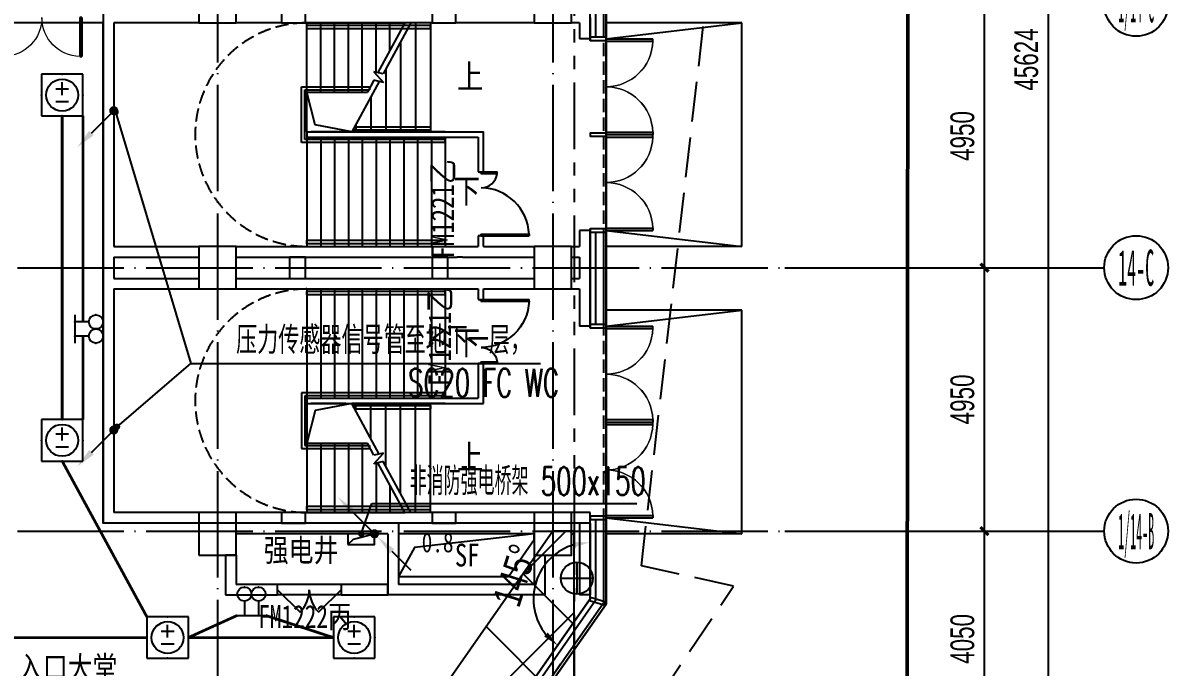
# Model space of a CAD drawing. Extents: x -233336 to 840473, y -28113 to 330904.
# Drawn here: x 105943 to 127460, y 9195 to 21300 of the extents above; entities that cross this region are included whole.
import ezdxf
from ezdxf.enums import TextEntityAlignment as Align
from ezdxf.xclip import XClip

# ---------------------------------------------------------------- set-up
doc = ezdxf.new("R2010")
doc.units = 0
doc.header["$LTSCALE"] = 1000
doc.header["$XCLIPFRAME"] = 2
for name, pattern in [('104-14# 核心筒$0$DASH', [0.35, 0.25, -0.1]), ('104-14# 核心筒$0$DOTE', [2.42, 2, -0.2, 0.02, -0.2]), ('DASH', [0.35, 0.25, -0.1]), ('X-104 14#平面$0$$0$DASH', [0.35, 0.25, -0.1]), ('X-104 14#平面$0$109 3#平面$0$DASH', [0.35, 0.25, -0.1]), ('X-104 14#平面$0$PHANTOM2', [1.25, 0.625, -0.125, 0.125, -0.125, 0.125, -0.125])]:
    doc.linetypes.add(name, pattern=pattern)
doc.layers.get('0').update_dxf_attribs({"linetype": 'CONTINUOUS'})
doc.layers.get('Defpoints').update_dxf_attribs({"linetype": 'CONTINUOUS'})
for name, color, linetype in [('104-14# 核心筒$0$01-标注_符号', 8, 'CONTINUOUS'), ('104-14# 核心筒$0$01-标注_轴线坐标', 8, 'CONTINUOUS'), ('104-14# 核心筒$0$02-TEXT_标注', 9, 'CONTINUOUS'), ('104-14# 核心筒$0$A-C_玻璃幕墙', 8, 'CONTINUOUS'), ('104-14# 核心筒$0$A-C_门', 8, 'CONTINUOUS'), ('104-14# 核心筒$0$A-E_栏杆', 8, 'CONTINUOUS'), ('104-14# 核心筒$0$A-E_电梯', 8, 'CONTINUOUS'), ('104-14# 核心筒$0$A_AXIS-轴线', 8, '104-14# 核心筒$0$DOTE'), ('104-14# 核心筒$0$A_STR-砌块墙', 7, 'CONTINUOUS'), ('104-14# 核心筒$0$A_STR-砼柱', 8, 'CONTINUOUS'), ('104-14# 核心筒$0$AXIS_TEXT', 7, 'CONTINUOUS'), ('104-14# 核心筒$0$DOOR_FIRE', 8, 'CONTINUOUS'), ('104-14# 核心筒$0$DOOR_FIRE_TEXT', 7, 'CONTINUOUS'), ('104-14# 核心筒$0$DUCT-新风管立管', 3, 'CONTINUOUS'), ('14#楼幕墙$0$A-C_玻璃幕墙', 8, 'CONTINUOUS'), ('14#楼幕墙$0$A-C_门', 8, 'CONTINUOUS'), ('AXIS_TEXT', 7, 'CONTINUOUS'), ('DIM-箱柜', 80, 'CONTINUOUS'), ('EQUIP-动力', 80, 'CONTINUOUS'), ('EQUIP-照明', 80, 'CONTINUOUS'), ('EQUIP-箱柜', 80, 'CONTINUOUS'), ('LWIRE', 80, 'CONTINUOUS'), ('TEL_LEAD', 80, 'CONTINUOUS'), ('WIRE-动力控制', 160, 'DASH'), ('WIRE-插座', 160, 'CONTINUOUS'), ('X-104 14#平面$0$01-标注_尺寸', 8, 'CONTINUOUS'), ('X-104 14#平面$0$02-TEXT_房间', 9, 'CONTINUOUS'), ('X-104 14#平面$0$02-TEXT_标注', 9, 'CONTINUOUS'), ('X-104 14#平面$0$A-C_玻璃幕墙', 8, 'CONTINUOUS'), ('X-104 14#平面$0$A-E_楼梯', 8, 'CONTINUOUS'), ('X-104 14#平面$0$A-O_屋面', 8, 'CONTINUOUS'), ('X-104 14#平面$0$A-SUR_吊顶', 8, 'CONTINUOUS'), ('X-104 14#平面$0$A-TECH_结构', 8, 'CONTINUOUS'), ('X-104 14#平面$0$A_STR-砌块墙', 7, 'CONTINUOUS'), ('X-104 14#平面$0$DOOR_FIRE', 8, 'CONTINUOUS'), ('X-104 14#平面$0$DOOR_FIRE_TEXT', 7, 'CONTINUOUS')]:
    doc.layers.add(name, color=color, linetype=linetype)
doc.layers.add('104-14# 核心筒$0$04-不打印_辅助线', color=8, linetype='CONTINUOUS', plot=False)
doc.layers.add('X-104 14#平面$0$降板', color=8, linetype='CONTINUOUS', plot=False)
doc.layers.add('X-104 14#平面$0$road', color=8, linetype='CONTINUOUS', lineweight=50)
doc.styles.add('104-14# 核心筒$0$_TCH_AXIS', font='STXIHEI.TTF', dxfattribs={"width": 0.8})
doc.styles.add('104-14# 核心筒$0$_TCH_DIM', font='ros.shx', dxfattribs={"bigfont": 'jd.shx'})
doc.styles.add('104-14# 核心筒$0$_TCH_DIM_T3', font='ros.shx', dxfattribs={"width": 0.705882, "bigfont": 'jd.shx'})
doc.styles.add('104-14# 核心筒$0$_TCH_SPACE', font='STXIHEI.TTF', dxfattribs={"width": 0.8, "height": 5})
doc.styles.add('104-14# 核心筒$0$_TCH_WINDOW', font='STXIHEI.TTF', dxfattribs={"width": 0.8, "height": 3.5})
doc.styles.add('104-14# 核心筒$0$Standard', font='STXIHEI.TTF', dxfattribs={"width": 0.8})
doc.styles.add('_TEL_DIM', font='ROMANS2', dxfattribs={"width": 0.8, "height": 3.5, "bigfont": 'HZDF2'})
doc.styles.add('COMPLEX', font='COMPLEX')
doc.styles.get("Standard").update_dxf_attribs({"font": 'GBENOR', "bigfont": 'GBCBIG'})
doc.styles.add('X-104 14#平面$0$_TCH_DIM_T3', font='ros.shx', dxfattribs={"width": 0.8, "bigfont": 'jd.shx'})
doc.styles.add('X-104 14#平面$0$_TCH_SPACE', font='STXIHEI.TTF', dxfattribs={"width": 0.8, "height": 5})
doc.styles.add('X-104 14#平面$0$_TCH_WINDOW', font='STXIHEI.TTF', dxfattribs={"width": 0.75, "height": 3.5})
doc.styles.add('X-104 14#平面$0$Standard', font='STXIHEI.TTF', dxfattribs={"width": 0.8})
doc.dimstyles.new('104-14# 核心筒$0$_TCH_ARCH&&150', dxfattribs={"dimtxt": 446.25, "dimasz": 150, "dimexe": 375, "dimexo": 450, "dimgap": 189.375, "dimtad": 1, "dimdec": 0, "dimzin": 0, "dimdsep": 46, "dimtxsty": '104-14# 核心筒$0$_TCH_DIM_T3', "dimblk": '104-14# 核心筒$0$_ArchTick', "dimcen": 0.09, "dimclrt": 7, "dimazin": 2, "dimtfac": 1, "dimtdec": 0, "dimtix": 1, "dimtmove": 2, "dimatfit": 3, "dimfxl": 0, "dimtolj": 1, "dimtzin": 0, "dimarcsym": 0})
doc.dimstyles.new('X-104 14#平面$0$_TCH_ARROW&&150', dxfattribs={"dimtxt": 525, "dimasz": 300, "dimexe": 375, "dimexo": 450, "dimgap": 150, "dimtad": 1, "dimdec": 0, "dimzin": 0, "dimdsep": 46, "dimtxsty": 'X-104 14#平面$0$_TCH_DIM_T3', "dimcen": 0.09, "dimclrt": 7, "dimazin": 2, "dimtfac": 1, "dimtdec": 0, "dimtix": 1, "dimtmove": 2, "dimatfit": 3, "dimfxl": 0, "dimtolj": 1, "dimtzin": 0, "dimarcsym": 0})

# ---------------------------------------------------------------- blocks, each defined once
blk = doc.blocks.new('14#楼幕墙$0$A$C38D07553')
blk.add_lwpolyline([(-60, -300), (0, -300), (0, 0), (-60, 0)], close=True)
blk = doc.blocks.new('14#楼幕墙$0$A$C385D642F')
for p, rotation in [((116600, 21930), 90), ((116600, 20130), 90), ((116600, 18330), 90), ((116600, 16530), 90), ((116600, 12930), 90), ((116609, 11404), 72.50018015070009)]:
    blk.add_blockref('14#楼幕墙$0$A$C38D07553', p, dxfattribs=dict(rotation=rotation))
blk = doc.blocks.new('14#楼幕墙$0$$DorLib2D$00000002')
for p, q in [((-0.5, 0), (-0.5, 0.4875)), ((-0.475, 0.4875), (-0.5, 0.4875)), ((-0.475, 0), (-0.475, 0.4875)), ((0.475, 0), (0.475, 0.4875)), ((0.475, 0.4875), (0.5, 0.4875)), ((0.5, 0), (0.5, 0.4875)), ((-0.5, 0), (-0.475, 0)), ((0.5, 0), (0.475, 0))]:
    blk.add_line(p, q)
at = {"lineweight": 13}
for centre, start, end in [((-0.4875, 0), 0, 88.53072), ((0.4875, 0), 91.46928, 180)]:
    blk.add_arc(centre, 0.4875, start, end, dxfattribs=at)
blk = doc.blocks.new('14#楼幕墙')
at = {"layer": '14#楼幕墙$0$A-C_玻璃幕墙'}
for p, q in [((116900, 38462), (116900, 10380)), ((116600, 20970), (116600, 38234)), ((116700, 22770), (116700, 21030)), ((116850, 22770), (116850, 21030)), ((116600, 15570), (116600, 17430)), ((116700, 17370), (116700, 15630)), ((116850, 17370), (116850, 15630)), ((116600, 10475), (116600, 11970)), ((116700, 11970), (116700, 10444)), ((116850, 11970), (116850, 10396)), ((116900, 10380), (108092, -2200)), ((116600, 10475), (113266, 5712)), ((116700, 10444), (113382, 5704)), ((116850, 10396), (113505, 5618))]:
    blk.add_line(p, q, dxfattribs=at)
blk.add_blockref('14#楼幕墙$0$A$C385D642F', (0, -900), dxfattribs=at)
at = {"layer": '14#楼幕墙$0$A-C_门', "xscale": -1800, "yscale": -1800, "zscale": 100, "rotation": 89.9999999999999}
for p in [(116900, 20100), (116900, 18300), (116900, 14700), (116900, 12900)]:
    blk.add_blockref('14#楼幕墙$0$$DorLib2D$00000002', p, dxfattribs=at)
blk = doc.blocks.new('104-14# 核心筒$0$$DorLib2D$00000002')
for p, q in [((-0.5, 0), (-0.5, 0.4875)), ((-0.475, 0.4875), (-0.5, 0.4875)), ((-0.475, 0), (-0.475, 0.4875)), ((0.475, 0), (0.475, 0.4875)), ((0.475, 0.4875), (0.5, 0.4875)), ((0.5, 0), (0.5, 0.4875)), ((-0.5, 0), (-0.475, 0)), ((0.5, 0), (0.475, 0))]:
    blk.add_line(p, q)
at = {"lineweight": 13}
for centre, start, end in [((-0.4875, 0), 0, 88.53072), ((0.4875, 0), 91.46928, 180)]:
    blk.add_arc(centre, 0.4875, start, end, dxfattribs=at)
blk = doc.blocks.new('104-14# 核心筒$0$$DorLib2D$00000225')
at = {"color": 0}
for p, q in [((0.475, -0.001), (0.475, 0.752)), ((0.475, 0.752), (0.5, 0.752)), ((0.5, -0.001), (0.5, 0.752)), ((-0.5, 0), (-0.5, 0.252)), ((-0.475, 0.252), (-0.5, 0.252)), ((-0.475, 0), (-0.475, 0.252)), ((-0.475, 0), (-0.5, 0)), ((0.475, -0.001), (0.5, -0.001))]:
    blk.add_line(p, q, dxfattribs=at)
for centre, radius, start, end in [((0.505, -0.002), 0.755, 92.2493, 179.7238), ((-0.501, 0.003), 0.251, 359.7899, 84.0974)]:
    blk.add_arc(centre, radius, start, end, dxfattribs=at)
blk = doc.blocks.new('_AXISO')
blk.add_circle((0, 0), 0.5)
at = {"layer": 'AXIS_TEXT', "style": 'COMPLEX', "width": 1.041667}
blk.add_attdef('A', text='', height=0.56, dxfattribs=at).set_placement((-0.25, -0.28), (0.25, -0.28), align=Align.FIT)
blk = doc.blocks.new('104-14# 核心筒$0$_ArchTick')
at = {"color": 0, "linetype": 'ByBlock', "const_width": 0.4}
blk.add_lwpolyline([(-0.5, -0.5), (0.5, 0.5)], dxfattribs=at)
blk = doc.blocks.new('*D289')
at = {"layer": '104-14# 核心筒$0$01-标注_轴线坐标', "color": 0, "lineweight": -2}
for p, q in [((120710, 43424), (125585, 43424)), ((125210, -2200), (125210, 43424)), ((120710, -2200), (125585, -2200))]:
    blk.add_line(p, q, dxfattribs=at)
at = {"layer": 'Defpoints', "color": 0}
for p in [(120260, 43424), (125210, 43424), (120260, -2200)]:
    blk.add_point(p, dxfattribs=at)
at = {"layer": '104-14# 核心筒$0$01-标注_轴线坐标', "color": 0, "lineweight": -2, "xscale": 150, "yscale": 150, "zscale": 150}
for p, rotation in [((125210, 43424), 90), ((125210, -2200), 270)]:
    blk.add_blockref('104-14# 核心筒$0$_ArchTick', p, dxfattribs=dict(at, rotation=rotation))
at = {"layer": '104-14# 核心筒$0$01-标注_轴线坐标', "color": 7, "insert": (124797, 20612), "char_height": 446.2, "attachment_point": 5, "rotation": 90, "style": '104-14# 核心筒$0$_TCH_DIM_T3'}
blk.add_mtext('\\A1;45624', dxfattribs=at)
blk = doc.blocks.new('*D293')
at = {"layer": '104-14# 核心筒$0$01-标注_轴线坐标', "color": 0, "lineweight": -2}
for p, q in [((120710, 11750), (124385, 11750)), ((124010, 7700), (124010, 11750)), ((120710, 7700), (124385, 7700))]:
    blk.add_line(p, q, dxfattribs=at)
at = {"layer": 'Defpoints', "color": 0}
for p in [(120260, 11750), (124010, 11750), (120260, 7700)]:
    blk.add_point(p, dxfattribs=at)
at = {"layer": '104-14# 核心筒$0$01-标注_轴线坐标', "color": 0, "lineweight": -2, "xscale": 150, "yscale": 150, "zscale": 150}
for p, rotation in [((124010, 11750), 90), ((124010, 7700), 270)]:
    blk.add_blockref('104-14# 核心筒$0$_ArchTick', p, dxfattribs=dict(at, rotation=rotation))
at = {"layer": '104-14# 核心筒$0$01-标注_轴线坐标', "color": 7, "insert": (123597, 9725), "char_height": 446.2, "attachment_point": 5, "rotation": 90, "style": '104-14# 核心筒$0$_TCH_DIM_T3'}
blk.add_mtext('\\A1;4050', dxfattribs=at)
blk = doc.blocks.new('*D294')
at = {"layer": '104-14# 核心筒$0$01-标注_轴线坐标', "color": 0, "lineweight": -2}
for p, q in [((120710, 16700), (124385, 16700)), ((124010, 11750), (124010, 16700)), ((120710, 11750), (124385, 11750))]:
    blk.add_line(p, q, dxfattribs=at)
at = {"layer": 'Defpoints', "color": 0}
for p in [(120260, 16700), (124010, 16700), (120260, 11750)]:
    blk.add_point(p, dxfattribs=at)
at = {"layer": '104-14# 核心筒$0$01-标注_轴线坐标', "color": 0, "lineweight": -2, "xscale": 150, "yscale": 150, "zscale": 150}
for p, rotation in [((124010, 16700), 90), ((124010, 11750), 270)]:
    blk.add_blockref('104-14# 核心筒$0$_ArchTick', p, dxfattribs=dict(at, rotation=rotation))
at = {"layer": '104-14# 核心筒$0$01-标注_轴线坐标', "color": 7, "insert": (123597, 14225), "char_height": 446.2, "attachment_point": 5, "rotation": 90, "style": '104-14# 核心筒$0$_TCH_DIM_T3'}
blk.add_mtext('\\A1;4950', dxfattribs=at)
blk = doc.blocks.new('*D295')
at = {"layer": '104-14# 核心筒$0$01-标注_轴线坐标', "color": 0, "lineweight": -2}
for p, q in [((120710, 21650), (124385, 21650)), ((124010, 16700), (124010, 21650)), ((120710, 16700), (124385, 16700))]:
    blk.add_line(p, q, dxfattribs=at)
at = {"layer": 'Defpoints', "color": 0}
for p in [(120260, 21650), (124010, 21650), (120260, 16700)]:
    blk.add_point(p, dxfattribs=at)
at = {"layer": '104-14# 核心筒$0$01-标注_轴线坐标', "color": 0, "lineweight": -2, "xscale": 150, "yscale": 150, "zscale": 150}
for p, rotation in [((124010, 21650), 90), ((124010, 16700), 270)]:
    blk.add_blockref('104-14# 核心筒$0$_ArchTick', p, dxfattribs=dict(at, rotation=rotation))
at = {"layer": '104-14# 核心筒$0$01-标注_轴线坐标', "color": 7, "insert": (123597, 19175), "char_height": 446.2, "attachment_point": 5, "rotation": 90, "style": '104-14# 核心筒$0$_TCH_DIM_T3'}
blk.add_mtext('\\A1;4950', dxfattribs=at)
blk = doc.blocks.new('_FZHK')
blk.add_lwpolyline([(-0.5, -0.5), (0.5, -0.5), (0.5, 0.5), (-0.5, 0.5)], close=True)
blk = doc.blocks.new('X-104 14#平面$0$rqg')
at = {"color": 3}
for p, q in [((0, 300), (0, -300)), ((-300, 0), (300, 0))]:
    blk.add_line(p, q, dxfattribs=at)
blk.add_circle((0, 0), 300, dxfattribs=at)
blk = doc.blocks.new('X-104 14#平面$0$$DorLib2D$00000002')
for p, q in [((-0.5, 0), (-0.5, 0.4875)), ((-0.475, 0.4875), (-0.5, 0.4875)), ((-0.475, 0), (-0.475, 0.4875)), ((0.475, 0), (0.475, 0.4875)), ((0.475, 0.4875), (0.5, 0.4875)), ((0.5, 0), (0.5, 0.4875)), ((-0.5, 0), (-0.475, 0)), ((0.5, 0), (0.475, 0))]:
    blk.add_line(p, q)
at = {"lineweight": 13}
for centre, start, end in [((-0.4875, 0), 0, 88.53072), ((0.4875, 0), 91.46928, 180)]:
    blk.add_arc(centre, 0.4875, start, end, dxfattribs=at)
blk = doc.blocks.new('*D196')
at = {"layer": 'Defpoints', "color": 0}
for p in [(115805, 11183), (116600, 10682), (116600, 10475), (116482, 10306)]:
    blk.add_point(p, dxfattribs=at)
at = {"layer": 'X-104 14#平面$0$01-标注_尺寸', "color": 0, "lineweight": -2}
for p, q in [((116600, 11132), (116600, 11914)), ((116224, 9937), (115775, 9296))]:
    blk.add_line(p, q, dxfattribs=at)
blk.add_arc((116600, 10475), 1064, 106.2038, 218.7966, dxfattribs=at)
at = {"layer": 'X-104 14#平面$0$01-标注_尺寸', "color": 0}
for points in [[(116296, 11547), (116310, 11448), (116600, 11539)], [(115805, 9845), (115737, 9772), (115990, 9603)]]:
    blk.add_solid(points, dxfattribs=at)
at = {"layer": 'X-104 14#平面$0$01-标注_尺寸', "color": 7, "insert": (115192, 10919), "char_height": 525, "attachment_point": 5, "rotation": 72.5002, "style": 'X-104 14#平面$0$_TCH_DIM_T3'}
blk.add_mtext('\\A1;145%%d', dxfattribs=at)
blk = doc.blocks.new('X-104 14#平面$0$$DorLib2D$00000116')
at = {"color": 0}
for p, q in [((-0.5, 0), (-0.146, 0.354)), ((0.5, 0), (0.146, 0.354))]:
    blk.add_line(p, q, dxfattribs=at)
for centre, start, end in [((-0.5, 0), 0, 45), ((0.5, 0), 135, 180)]:
    blk.add_arc(centre, 0.5, start, end, dxfattribs=at)
blk = doc.blocks.new('$equip$00001344')
for p, q in [((0.65, 0.65), (-0.65, 0.65)), ((-0.65, 0.65), (-0.65, -0.65)), ((0, 0), (0, 0.4)), ((0.65, -0.65), (0.65, 0.65)), ((-0.2, 0.2), (0.2, 0.2)), ((-0.2, -0.2), (0.2, -0.2)), ((-0.65, -0.65), (0.65, -0.65))]:
    blk.add_line(p, q)
blk.add_circle((0, 0), 0.5)
for p in [(0, 0.65), (-0.65, 0), (0.65, 0), (0, -0.65)]:
    blk.add_point(p)
at = {"flags": 9}
blk.add_attdef('A', (0, 0), '', height=0.00002, dxfattribs=at)
blk = doc.blocks.new('$equip$00002672')
for p, q in [((0.222, 0.889), (-0.222, 0.889)), ((0, 0.444), (0, 0.889))]:
    blk.add_line(p, q)
blk.add_circle((0, 0.222), 0.222)
for p in [(0, 0.889), (-0.222, 0.222), (0, 0), (0.222, 0.222)]:
    blk.add_point(p)
at = {"color": 7, "style": '_TEL_DIM', "flags": 1}
for tag in ['A', 'REMARK']:
    blk.add_attdef(tag, text='', height=0.00002, dxfattribs=at).set_placement((0, 0), align=Align.MIDDLE_CENTER)
blk = doc.blocks.new('$TelecSys$00000081')
for p, q in [((0.104, 0.104), (0.104, 0.104)), ((-0.104, -0.104), (-0.104, -0.104)), ((-1.15, -1.15), (-0.55, -0.55))]:
    blk.add_line(p, q)
at = {"const_width": 0.142}
blk.add_lwpolyline([(0.071, 0, 1), (-0.071, 0, 1)], format="xyb", close=True, dxfattribs=at)
blk.add_solid([(-0.62, -0.48), (-0.48, -0.62), (-0.1, -0.1)])
at = {"width": 0.8, "flags": 9}
blk.add_attdef('A', (0, 0), '', height=0.00002, rotation=180, dxfattribs=at)
blk = doc.blocks.new('$TelecSys$00000079')
for p, q in [((0.7, 0.7), (0, 0)), ((0.104, 0.104), (0.104, 0.104)), ((-0.104, -0.104), (-0.104, -0.104))]:
    blk.add_line(p, q)
at = {"const_width": 0.142}
blk.add_lwpolyline([(-0.071, 0, 1), (0.071, 0, 1)], format="xyb", close=True, dxfattribs=at)
blk.add_solid([(0.63, 0.77), (0.77, 0.63), (1.15, 1.15)])
at = {"width": 0.8, "flags": 9}
blk.add_attdef('A', (0, 0), '', height=0.00002, dxfattribs=at)
blk = doc.blocks.new('$TelecSys$00000080')
for p, q in [((-0.7, -0.7), (0, 0)), ((0.104, 0.104), (0.104, 0.104)), ((-0.104, -0.104), (-0.104, -0.104))]:
    blk.add_line(p, q)
at = {"const_width": 0.142}
blk.add_lwpolyline([(0.071, 0, 1), (-0.071, 0, 1)], format="xyb", close=True, dxfattribs=at)
blk.add_solid([(-0.63, -0.77), (-0.77, -0.63), (-1.15, -1.15)])
at = {"width": 0.8, "flags": 9}
blk.add_attdef('A', (0, 0), '', height=0.00002, rotation=180, dxfattribs=at)
blk = doc.blocks.new('104-14# 核心筒')
at = {"layer": '104-14# 核心筒$0$01-标注_符号'}
for points in [[(113880, 18125, 0, 0, 0), (109950, 18125, 0, 0, 0), (109950, 20650, 0, 0, 0), (111670, 20650, 120, 0, 0), (112120, 20650, 0, 0, 0)], [(113940, 20275, 0, 0, 0), (113345, 20275, 120, 0, 0), (112895, 20275, 0, 0, 0)], [(113880, 15275, 0, 0, 0), (109950, 15275, 0, 0, 0), (109950, 12750, 0, 0, 0), (111670, 12750, 120, 0, 0), (112120, 12750, 0, 0, 0)], [(113940, 13125, 0, 0, 0), (113345, 13125, 120, 0, 0), (112895, 13125, 0, 0, 0)]]:
    blk.add_lwpolyline(points, format="xyseb", dxfattribs=at)
at = {"layer": '104-14# 核心筒$0$01-标注_轴线坐标'}
for p, q in [((120259.9, 16700), (126259.9, 16700)), ((120259.9, 11750), (126259.9, 11750))]:
    blk.add_line(p, q, dxfattribs=at)
at = {"layer": '104-14# 核心筒$0$04-不打印_辅助线', "linetype": '104-14# 核心筒$0$DASH'}
for centre in [(111280, 19200), (111280, 14200)]:
    blk.add_arc(centre, 2100, 90, 270, dxfattribs=at)
at = {"layer": '104-14# 核心筒$0$A-C_玻璃幕墙'}
blk.add_lwpolyline([(116900.2, 10752.8), (116900.2, 22978.1)], dxfattribs=at)
at = {"layer": '104-14# 核心筒$0$A-E_栏杆'}
for p, q in [((113600, 21250), (111280, 21250)), ((111280, 21190), (111280, 21250)), ((113600, 21190), (111280, 21190)), ((113600, 21190), (113600, 21250)), ((111180, 19050), (111180, 20100)), ((111180, 20100), (112452.6, 20100)), ((111240, 19110), (111240, 20040)), ((111240, 20040), (112452.6, 20040)), ((112452.6, 20100), (112452.6, 20040)), ((112145.4, 19290), (113600, 19290)), ((112177.8, 19350), (113600, 19350)), ((113600, 19350), (113600, 19290)), ((113880, 19050), (111180, 19050)), ((113880, 19110), (111240, 19110)), ((113880, 19050), (113880, 19110)), ((113880, 17210), (111280, 17210)), ((111280, 17150), (111280, 17210)), ((113880, 17150), (111280, 17150)), ((113880, 17150), (113880, 17210)), ((113880, 16250), (111280, 16250)), ((111280, 16190), (111280, 16250)), ((113880, 16190), (111280, 16190)), ((113880, 16190), (113880, 16250)), ((113880, 14350), (111180, 14350)), ((111180, 14350), (111180, 13300)), ((113880, 14290), (111240, 14290)), ((111240, 14290), (111240, 13360)), ((113880, 14290), (113880, 14350)), ((112145.4, 14110), (113600, 14110)), ((112177.8, 14050), (113600, 14050)), ((113600, 14110), (113600, 14050)), ((111240, 13360), (112452.6, 13360)), ((112452.6, 13360), (112452.6, 13300)), ((111180, 13300), (112452.6, 13300)), ((113600, 12210), (111280, 12210)), ((111280, 12150), (111280, 12210)), ((113600, 12150), (111280, 12150)), ((113600, 12150), (113600, 12210))]:
    blk.add_line(p, q, dxfattribs=at)
at = {"layer": '104-14# 核心筒$0$A-E_电梯'}
for p, q in [((111280, 21300), (113116.2, 21300)), ((111280, 20000), (111280, 21300)), ((113116.2, 21300), (111360, 21300)), ((111540, 20000), (111540, 21300)), ((111800, 20000), (111800, 21300)), ((112060, 20000), (112060, 21300)), ((112320, 20000), (112320, 21300)), ((112580, 20373.7), (112580, 21300)), ((113116.2, 21300), (112612.3, 20366)), ((113229.8, 21300), (112713, 20342.1)), ((112840, 20788.1), (112840, 21300)), ((113100, 21270), (113100, 21300)), ((113600, 21300), (113229.8, 21300)), ((113320, 21300), (113320, 19250)), ((113600, 21300), (113600, 19250)), ((113040, 20948.2), (113040, 19250)), ((112713, 20342.1), (112539.4, 20383.3)), ((112539.4, 20383.3), (112718.2, 20182.3)), ((112760, 20429.2), (112760, 19250)), ((112637.2, 20201.5), (112123.8, 19250)), ((112536.5, 20225.4), (112414.8, 20000)), ((112718.2, 20182.3), (112536.5, 20225.4)), ((111280, 20000), (112414.8, 20000)), ((112480, 19910.2), (112480, 19250)), ((112200, 19391.2), (112200, 19250)), ((111280, 19150), (113880, 19150)), ((111280, 19150), (111280, 17100)), ((112010.2, 19250), (111360, 19250)), ((112010.2, 19250), (111360, 19250)), ((111540, 19150), (111540, 17100)), ((111800, 19150), (111800, 17100)), ((112060, 19150), (112060, 17100)), ((113880, 19250), (112123.8, 19250)), ((113600, 19250), (112123.8, 19250)), ((112320, 19150), (112320, 17100)), ((112580, 19150), (112580, 17100)), ((112840, 19150), (112840, 17100)), ((113100, 19150), (113100, 17100)), ((113360, 19150), (113360, 17100)), ((113620, 19150), (113620, 17100)), ((113880, 19150), (113880, 17100)), ((111280, 17100), (113880, 17100)), ((111280, 16300), (113880, 16300)), ((111280, 16300), (111280, 14250)), ((111540, 16300), (111540, 14250)), ((111800, 16300), (111800, 14250)), ((112060, 16300), (112060, 14250)), ((112320, 16300), (112320, 14250)), ((112580, 16300), (112580, 14250)), ((112840, 16300), (112840, 14250)), ((113100, 16300), (113100, 14250)), ((113360, 16300), (113360, 14250)), ((113620, 16300), (113620, 14250)), ((113880, 16300), (113880, 14250)), ((111280, 14250), (113880, 14250)), ((112010.2, 14150), (111360, 14150)), ((113880, 14150), (112123.8, 14150)), ((112637.2, 13198.5), (112123.8, 14150)), ((112200, 14008.8), (112200, 14150)), ((112480, 13489.8), (112480, 14150)), ((112760, 12970.8), (112760, 14150)), ((113040, 12451.8), (113040, 14150)), ((113320, 12100), (113320, 14150)), ((113600, 12100), (113600, 14150)), ((111280, 13400), (111280, 12100)), ((111280, 13400), (112414.8, 13400)), ((111540, 13400), (111540, 12100)), ((111800, 13400), (111800, 12100)), ((112060, 13400), (112060, 12100)), ((112320, 13400), (112320, 12100)), ((112536.5, 13174.6), (112414.8, 13400)), ((112718.2, 13217.7), (112536.5, 13174.6)), ((112539.4, 13016.7), (112718.2, 13217.7)), ((112713, 13057.9), (112539.4, 13016.7)), ((112580, 13026.3), (112580, 12100)), ((113116.2, 12100), (112612.3, 13034)), ((113229.8, 12100), (112713, 13057.9)), ((112840, 12611.9), (112840, 12100)), ((111280, 12100), (113116.2, 12100)), ((113116.2, 12100), (111360, 12100)), ((113100, 12130), (113100, 12100)), ((113880, 12100), (113229.8, 12100))]:
    blk.add_line(p, q, dxfattribs=at)
for points in [[(111280, 19250), (111280, 20000)], [(112123.8, 19250), (111435.1, 19383.3), (111280, 20000)], [(111280, 14150), (111280, 13400)], [(112123.8, 14150), (111435.1, 14016.7), (111280, 13400)]]:
    blk.add_lwpolyline(points, dxfattribs=at)
at = {"layer": '104-14# 核心筒$0$A_AXIS-轴线'}
for p, q in [((109600, 54018.4), (109600, -8545.1)), ((115900, 54018.4), (115900, -8545.1)), ((-24839, 16700), (120259.9, 16700)), ((-24839, 11750), (120259.9, 11750))]:
    blk.add_line(p, q, dxfattribs=at)
at = {"layer": '104-14# 核心筒$0$A_STR-砌块墙'}
for p, q in [((107450, 21500), (107450, 17000)), ((116600.2, 21400), (116600.2, 21000)), ((107650, 21300), (107650, 17100)), ((109250, 21300), (107650, 21300)), ((110800, 21300), (109950, 21300)), ((113630, 21300), (111250, 21300)), ((115550, 21300), (114080, 21300)), ((116400.2, 21300), (116250, 21300)), ((116400.2, 21300), (116400.2, 21000)), ((116600.2, 21000), (116400.2, 21000)), ((111280, 19250), (114600, 19250)), ((111280, 19250), (111280, 19150)), ((111280, 19150), (114500, 19150)), ((114500, 19150), (114500, 18500)), ((114600, 18500), (114600, 19250)), ((114500, 18500), (114600, 18500)), ((114600, 17300), (114500, 17300)), ((114500, 17300), (114500, 17100)), ((114600, 17100), (114600, 17300)), ((116400.2, 17400), (116400.2, 17100)), ((116600.2, 17400), (116400.2, 17400)), ((116600.2, 17400), (116600.2, 17000)), ((107450, 17000), (107450, 16400)), ((107650, 17100), (109250, 17100)), ((109950, 17100), (114150, 17100)), ((114150, 17100), (114500, 17100)), ((114600, 17100), (115550, 17100)), ((116250, 17100), (116400.2, 17100)), ((116600.2, 17000), (116600.2, 16400)), ((107650, 16900), (109250, 16900)), ((107650, 16900), (107650, 16500)), ((109950, 16900), (114100, 16900)), ((114100, 16900), (114100, 16900)), ((114200, 16900), (114100, 16900)), ((114200, 16900), (114550, 16900)), ((114200, 16900), (114200, 16900)), ((114550, 16900), (115550, 16900)), ((116250, 16900), (116400.2, 16900)), ((116400.2, 16900), (116400.2, 16500)), ((107450, 16400), (107450, 11900)), ((107650, 16500), (109250, 16500)), ((109950, 16500), (114550, 16500)), ((114550, 16500), (115550, 16500)), ((116250, 16500), (116400.2, 16500)), ((116600.2, 16400), (116600.2, 15600)), ((107650, 16300), (109250, 16300)), ((107650, 16300), (107650, 12100)), ((109950, 16300), (114500, 16300)), ((114500, 16300), (114500, 16100)), ((114600, 16100), (114600, 16300)), ((114600, 16300), (115550, 16300)), ((116250, 16300), (116400.2, 16300)), ((116400.2, 16300), (116400.2, 15600)), ((114500, 16100), (114600, 16100)), ((116600.2, 15600), (116400.2, 15600)), ((114600, 14900), (114500, 14900)), ((114500, 14900), (114500, 14250)), ((114600, 14150), (114600, 14900)), ((111280, 14250), (114500, 14250)), ((111280, 14250), (111280, 14150)), ((111280, 14150), (114600, 14150)), ((109250, 12100), (107650, 12100)), ((110800, 12100), (109950, 12100)), ((112900, 12100), (111250, 12100)), ((113630, 12100), (112900, 12100)), ((115550, 12100), (114080, 12100)), ((116600.2, 12100), (116250, 12100)), ((116600.2, 11900), (116600.2, 12100)), ((109250, 11900), (107450, 11900)), ((113000, 11900), (113000, 10750)), ((113630, 11900), (113000, 11900)), ((115550, 11900), (114080, 11900)), ((116600.2, 11900), (116250, 11900)), ((111025, 11700), (109950, 11700)), ((112800, 11700), (111025, 11700)), ((112800, 11700), (112800, 10550)), ((115550, 11300), (115550, 10750)), ((115750, 11300), (115750, 10550)), ((115750, 10550), (112800, 10550)), ((115550, 10750), (113000, 10750))]:
    blk.add_line(p, q, dxfattribs=at)
at = {"layer": '104-14# 核心筒$0$DUCT-新风管立管', "elevation": 3000}
blk.add_lwpolyline([(115550, 11700), (113000, 11700), (113000, 10900), (115068, 10900), (115550, 11595.9), (115550, 11700), (113298.3, 11445), (113000, 10900)], dxfattribs=at)
at = {"layer": '104-14# 核心筒$0$01-标注_轴线坐标'}
ref = blk.add_blockref('_AXISO', (126859.9, 21650), dxfattribs=dict(at, xscale=1200, yscale=1200, zscale=1200))
ref.add_attrib('A', '1/14-C', dxfattribs={"layer": '104-14# 核心筒$0$AXIS_TEXT', "height": 678.82, "style": '104-14# 核心筒$0$_TCH_AXIS', "width": 0.287839}).set_placement((126520.5, 21310.6), (127199.3, 21310.6), align=Align.FIT)
ref = blk.add_blockref('_AXISO', (126859.9, 16700), dxfattribs=dict(at, xscale=1200, yscale=1200, zscale=1200))
ref.add_attrib('A', '14-C', dxfattribs={"layer": '104-14# 核心筒$0$AXIS_TEXT', "height": 678.82, "style": '104-14# 核心筒$0$_TCH_AXIS', "width": 0.414447}).set_placement((126520.5, 16360.6), (127199.3, 16360.6), align=Align.FIT)
ref = blk.add_blockref('_AXISO', (126859.9, 11750), dxfattribs=dict(at, xscale=1200, yscale=1200, zscale=1200))
ref.add_attrib('A', '1/14-B', dxfattribs={"layer": '104-14# 核心筒$0$AXIS_TEXT', "height": 678.82, "style": '104-14# 核心筒$0$_TCH_AXIS', "width": 0.310732}).set_placement((126520.5, 11410.6), (127199.3, 11410.6), align=Align.FIT)
at = {"layer": '104-14# 核心筒$0$A-C_门', "xscale": -1800, "yscale": 1800, "zscale": 100, "rotation": 270}
for p in [(116900.2, 20100), (116900.2, 18300), (116900.2, 14700), (116900.2, 12900)]:
    blk.add_blockref('104-14# 核心筒$0$$DorLib2D$00000002', p, dxfattribs=at)
at = {"layer": '104-14# 核心筒$0$A_STR-砼柱'}
for p, xscale, yscale, zscale in [((109600, 21700), 700, 800, 800), ((115900, 21700), 700, 800, 800), ((111025, 21400), 450, 200, 200), ((113855, 21400), 450, 200, 200), ((109600, 16700), 700, 800, 800), ((115900, 16700), 700, 800, 800), ((111100, 16700), 300, 400, 400), ((113780, 16700), 300, 400, 400), ((109600, 11700), 700, 800, 800), ((111025, 12000), 450, 200, 200), ((113855, 12000), 450, 200, 200), ((115900, 11700), 700, 800, 800)]:
    blk.add_blockref('_FZHK', p, dxfattribs=dict(at, xscale=xscale, yscale=yscale, zscale=zscale))
at = {"layer": '104-14# 核心筒$0$DOOR_FIRE'}
ref = blk.add_blockref('104-14# 核心筒$0$$DorLib2D$00000225', (114550, 17900), dxfattribs=dict(at, xscale=1200, yscale=1200, zscale=100, rotation=270))
ref.add_attrib('A', 'FM1221乙', (114042.5, 16871.6), dxfattribs={"layer": '104-14# 核心筒$0$DOOR_FIRE_TEXT', "height": 428.14, "rotation": 90, "style": '104-14# 核心筒$0$_TCH_WINDOW', "width": 0.8})
ref = blk.add_blockref('104-14# 核心筒$0$$DorLib2D$00000225', (114550, 15500), dxfattribs=dict(at, xscale=1200, yscale=-1200, zscale=100, rotation=90))
ref.add_attrib('A', 'FM1221乙', (113987.3, 14471.6), dxfattribs={"layer": '104-14# 核心筒$0$DOOR_FIRE_TEXT', "height": 428.14, "rotation": 90, "style": '104-14# 核心筒$0$_TCH_WINDOW', "width": 0.8})
at = {"layer": '104-14# 核心筒$0$01-标注_符号', "color": 7, "style": '104-14# 核心筒$0$_TCH_DIM'}
for s, p in [('上', (114097.5, 20012.5)), ('下', (114037.5, 17862.5)), ('下', (114037.5, 15012.5)), ('上', (114097.5, 12862.5))]:
    blk.add_text(s, height=520.9, dxfattribs=at).set_placement(p)
at = {"layer": '104-14# 核心筒$0$02-TEXT_标注', "style": '104-14# 核心筒$0$Standard', "width": 0.8}
blk.add_text('SF', height=428.14, dxfattribs=at).set_placement((114059.9, 11086.1))
at = {"layer": '104-14# 核心筒$0$04-不打印_辅助线', "style": '104-14# 核心筒$0$_TCH_SPACE', "width": 0.8}
blk.add_text('0.8', height=366.98, dxfattribs=at).set_placement((113435.9, 11352.5))
at = {"layer": '104-14# 核心筒$0$01-标注_轴线坐标'}
for p1, p2, distance, text, picture, middle in [((120259.9, -2200), (120259.9, 43424.4), -4950, '45624', '*D289', (124797.4, 20612.2)), ((120259.9, 16700), (120259.9, 21650), -3750, '4950', '*D295', (123597.4, 19175)), ((120259.9, 11750), (120259.9, 16700), -3750, '4950', '*D294', (123597.4, 14225)), ((120259.9, 7700), (120259.9, 11750), -3750, '4050', '*D293', (123597.4, 9725))]:
    dim = blk.add_aligned_dim(p1=p1, p2=p2, distance=distance, text=text, dimstyle='104-14# 核心筒$0$_TCH_ARCH&&150', dxfattribs=at)
    dim.commit()
    dim.dimension.update_dxf_attribs({"geometry": picture, "text_midpoint": middle})
blk = doc.blocks.new('X-104 14#平面')
at = {"layer": 'X-104 14#平面$0$降板'}
h = blk.add_hatch(dxfattribs=at)
h.set_pattern_fill('ANSI37', color=256, scale=750)
h.set_pattern_definition([(45, (0, 0), (-841.899, 841.899), []), (135, (0, 0), (-841.899, -841.899), [])])
h.paths.add_polyline_path([(83500, 40800), (86400, 48900), (86400, 51400), (77509.2, 51400), (58917.8, 35800), (-4608.4, 35800), (-12111.5, -2800), (112466, -2800), (116300, 1125.5), (116300, 11750), (115900, 11750), (107700, -0.1), (86400, 0), (77400, 799.9), (59400, 799.9), (50400, 0), (-62.7, 0), (5400, 25700), (68400, 25700)])
at = {"layer": 'Defpoints', "color": 1}
blk.add_lwpolyline([(116600.2, 11900), (107450, 11900), (107450, 21300), (102350, 21300), (102350, 18700), (104750, 18700), (104750, 16300), (100150, 16300), (100150, 14800), (104750, 14800), (104750, 12300), (97418.8, 12300), (77552.9, 32183.5), (74724.4, 29355.1), (86750, 17329.5), (86750, 10200), (93750, 10200), (93750, 7900), (95050, 7900), (95050, 8100), (100667.2, 8100), (110242.7, 1395.5), (116600.2, 10475)], close=True, dxfattribs=at)
at = {"layer": 'X-104 14#平面$0$A-C_玻璃幕墙'}
blk.add_lwpolyline([(-1359, -2200), (108091.7, -2200), (111291.5, 2370.2), (113380.4, 907.7), (115789.3, 4348.2), (113700.6, 5810.6), (116900.2, 10380.5), (116900.2, 38462.2), (99065.1, 43424.4), (96015.6, 32464.2), (85707.2, 35332.3), (87317.1, 41118.6), (83503.2, 42179.7), (66340.6, 26600), (4762.5, 26600)], close=True, dxfattribs=at)
at = {"layer": 'X-104 14#平面$0$A-E_楼梯'}
for p, q in [((119450.2, 21300), (116900.2, 21300)), ((116900.2, 17100), (116900.2, 21300)), ((116900.2, 21000), (119450.2, 21300)), ((119450.2, 17100), (119450.2, 21300)), ((116900.2, 17400), (119450.2, 17100)), ((119450.2, 17100), (116900.2, 17100)), ((119450.2, 15900), (116900.2, 15900)), ((116900.2, 11700), (116900.2, 15900)), ((116900.2, 15600), (119450.2, 15900)), ((119450.2, 11700), (119450.2, 15900)), ((116900.2, 12000), (119450.2, 11700)), ((119450.2, 11700), (116900.2, 11700))]:
    blk.add_line(p, q, dxfattribs=at)
at = {"layer": 'X-104 14#平面$0$A-O_屋面', "linetype": 'X-104 14#平面$0$PHANTOM2', "ltscale": 2}
blk.add_lwpolyline([(116300, 1125.5), (112466, -2800), (-12111.5, -2800), (-10903.8, 3413.1), (-11202.5, 3471.2), (-4857, 36100), (58808.6, 36100), (74837.7, 49550), (86050, 49550), (86050, 51700), (92100, 51702), (92100, 55283.2), (94608.8, 59227.5), (95621.4, 58583.5), (95782.4, 58836.6), (99791.5, 56286.5), (107067.8, 54161.9), (111100, 54161.9), (111100, 52680), (116300, 52680)], close=True, dxfattribs=at)
at = {"layer": 'X-104 14#平面$0$A-SUR_吊顶', "linetype": 'X-104 14#平面$0$109 3#平面$0$DASH', "ltscale": 3}
blk.add_lwpolyline([(109062.3, -4432.1), (119297.3, 10714.5), (117562.9, 11100.5), (120741.8, 38794.6), (99426.9, 44725), (92631.2, 20300), (86987.2, 20300), (86987.2, 21500), (8392.2, 21500), (5688.7, 8781.2), (-2733.6, 10571.4), (-6009.8, -4841.7), (40178.1, -2825.1), (39845.1, -4916.4), (83845.6, -2647.5)], close=True, dxfattribs=at)
at = {"layer": 'X-104 14#平面$0$A-TECH_结构', "linetype": 'X-104 14#平面$0$$0$DASH'}
blk.add_lwpolyline([(87207.3, 41097.2), (85610.8, 35359.1), (96063.8, 32450.8), (99099.8, 43362.9), (116850.2, 38424.2), (116850.2, 10396.2), (108065.7, -2149.5), (-1297.3, -2149.5), (4803.7, 26550), (66359.9, 26550), (83516.4, 42124.1)], close=True, dxfattribs=at)
at = {"layer": 'X-104 14#平面$0$A_STR-砌块墙'}
for p, q in [((116400.2, 11900), (116400.2, 10550)), ((116600.2, 11900), (116400.2, 11900)), ((116600.2, 11900), (116600.2, 10550)), ((109750, 11300), (109750, 10550)), ((109950, 11300), (109750, 11300)), ((109950, 11300), (109950, 10750)), ((109750, 10550), (110725, 10550)), ((110725, 10750), (109950, 10750)), ((110725, 10550), (110725, 10750)), ((112800, 10750), (111925, 10750)), ((111925, 10750), (111925, 10550)), ((111925, 10550), (112800, 10550)), ((112800, 10550), (112800, 10750)), ((116600.2, 10550), (116400.2, 10550))]:
    blk.add_line(p, q, dxfattribs=at)
at = {"layer": 'X-104 14#平面$0$DOOR_FIRE'}
for p, q in [((111925, 10750), (110725, 10750)), ((111925, 10550), (110725, 10550))]:
    blk.add_line(p, q, dxfattribs=at)
at = {"layer": 'X-104 14#平面$0$road'}
blk.add_line((122540.3, -4713.6), (122599.5, 49385.3), dxfattribs=at)
at = {"layer": 'X-104 14#平面$0$降板'}
blk.add_lwpolyline([(83500, 40800), (86400, 48900), (86400, 51400), (77509.2, 51400), (58917.8, 35800), (-4608.4, 35800), (-12111.5, -2800), (112466, -2800), (116300, 1125.5), (116300, 11750), (115900, 11750), (107700, -0.1), (86400, 0), (77400, 799.9), (59400, 799.9), (50400, 0), (-62.7, 0), (5400, 25700), (68400, 25700)], close=True, dxfattribs=at)
ref = blk.add_blockref('104-14# 核心筒', (0, 0))
XClip(ref).set_block_clipping_path([(-38664.3623821461, -25500), (139216.5485069363, 330900)])
blk.add_blockref('14#楼幕墙', (0, 0))
at = {"layer": 'Defpoints'}
blk.add_blockref('X-104 14#平面$0$rqg', (116350.1, 10864.3), dxfattribs=at)
at = {"layer": 'X-104 14#平面$0$DOOR_FIRE'}
ref = blk.add_blockref('X-104 14#平面$0$$DorLib2D$00000002', (106300, 21400), dxfattribs=dict(at, xscale=-1500, yscale=1500, zscale=200, rotation=179.9999989690633))
ref.add_attrib('A', 'FM1523乙', (105335.8, 21615.3), dxfattribs={"layer": 'X-104 14#平面$0$DOOR_FIRE_TEXT', "height": 428.14, "rotation": 360, "style": 'X-104 14#平面$0$_TCH_WINDOW', "width": 0.75})
ref = blk.add_blockref('X-104 14#平面$0$$DorLib2D$00000116', (111325, 10650), dxfattribs=dict(at, xscale=1200, yscale=1200, zscale=200, rotation=179.9999999996353))
ref.add_attrib('A', 'FM1222丙', (110364.9, 9932.5), dxfattribs={"layer": 'X-104 14#平面$0$DOOR_FIRE_TEXT', "height": 428.14, "rotation": 360, "style": 'X-104 14#平面$0$_TCH_WINDOW', "width": 0.75})
at = {"layer": 'X-104 14#平面$0$02-TEXT_房间', "style": 'X-104 14#平面$0$_TCH_SPACE', "width": 0.8}
blk.add_text('入口大堂', height=428.14, dxfattribs=at).set_placement((105851.3, 8972.3))
at = {"layer": 'X-104 14#平面$0$02-TEXT_标注', "style": 'X-104 14#平面$0$Standard', "width": 0.8}
blk.add_text('强电井', height=428.14, dxfattribs=at).set_placement((110468.2, 11178.4))
at = {"layer": 'X-104 14#平面$0$01-标注_尺寸'}
dim = blk.add_angular_dim_3p(base=(115805.1, 11182.6), center=(116600.2, 10475), p1=(116600.2, 10681.6), p2=(116481.7, 10305.8), text='145%%d', dimstyle='X-104 14#平面$0$_TCH_ARROW&&150', dxfattribs=at)
dim.commit()
dim.dimension.update_dxf_attribs({"geometry": '*D196', "text_midpoint": (115191.7, 10919.1)})

msp = doc.modelspace()

# ---------------------------------------------------------------- linework, layer by layer
at = {"layer": 'DIM-箱柜'}
for p, q in [((112299.6, 11700), (112502, 12267.9)), ((112502, 12267.9), (117480, 12267.9))]:
    msp.add_line(p, q, dxfattribs=at)
at = {"layer": 'DIM-箱柜', "const_width": 60}
msp.add_lwpolyline([(112289.5, 11671.7, 1), (112309.6, 11728.3, 1)], format="xyb", close=True, dxfattribs=at)
at = {"layer": 'EQUIP-箱柜'}
for p, q in [((112155.2, 11596.9), (112549.6, 11700)), ((112049.6, 11500), (112155.2, 11596.9))]:
    msp.add_line(p, q, dxfattribs=at)
msp.add_lwpolyline([(112049.6, 11500), (112549.6, 11500), (112549.6, 11700), (112049.6, 11700)], close=True, dxfattribs=at)
at = {"layer": 'TEL_LEAD', "color": 80}
for p, q in [((107685.7, 19626.5), (109098.1, 14902.4)), ((107712.5, 13712.5), (109098.1, 14902.4)), ((109098.1, 14902.4), (115665.9, 14902.4))]:
    msp.add_line(p, q, dxfattribs=at)
at = {"layer": 'TEL_LEAD', "color": 80, "const_width": 60}
for points in [[(107677.1, 19655.3, 1), (107694.3, 19597.8, 1)], [(107689.7, 13692.9, 1), (107735.3, 13732, 1)]]:
    msp.add_lwpolyline(points, format="xyb", close=True, dxfattribs=at)
at = {"layer": 'WIRE-动力控制', "color": 160, "const_width": 52.5}
for points in [[(107071.3, 19554.1), (107071.3, 15682.3)], [(107071.3, 13845.9), (107071.3, 15415.7)], [(109971.6, 10166.7), (109052.4, 9750)], [(110502.9, 10166.7), (111776.6, 9750)]]:
    msp.add_lwpolyline(points, dxfattribs=at)
at = {"layer": 'WIRE-插座', "color": 160, "const_width": 52.5}
for points in [[(106681.3, 13845.9), (106681.3, 19554.1)], [(108272.4, 10140), (106681.3, 13065.9)], [(98924.5, 9750), (108272.4, 9750)], [(109052.4, 9750), (111776.6, 9750)]]:
    msp.add_lwpolyline(points, dxfattribs=at)

# ---------------------------------------------------------------- block references
msp.add_blockref('X-104 14#平面', (0, 0))
at = {"layer": 'EQUIP-动力', "color": 80, "xscale": 600, "yscale": 600, "zscale": 600}
for p in [(106681.3, 19944.1), (106681.3, 13455.9), (108662.4, 9750), (112166.6, 9750)]:
    msp.add_blockref('$equip$00001344', p, dxfattribs=at)
at = {"layer": 'EQUIP-照明', "color": 80, "xscale": 600, "yscale": 600, "zscale": 600}
for p, rotation in [((107450, 15682.3), 90), ((107450, 15415.7), 90), ((110105, 10700), 180), ((110369.5, 10700), 180)]:
    msp.add_blockref('$equip$00002672', p, dxfattribs=dict(at, rotation=rotation))
at = {"layer": 'LWIRE', "color": 80, "xscale": 600, "yscale": 600, "zscale": 600}
for p in [(107650, 19650), (107650, 13650)]:
    msp.add_blockref('$TelecSys$00000080', p, dxfattribs=at)
at = {"layer": 'LWIRE', "xscale": 600, "yscale": 600, "zscale": 600, "rotation": 90}
for name in ['$TelecSys$00000079', '$TelecSys$00000081']:
    msp.add_blockref(name, (112549.6, 11700), dxfattribs=at)

# ---------------------------------------------------------------- texts
at = {"layer": 'DIM-箱柜', "color": 7, "style": '_TEL_DIM', "width": 0.64}
msp.add_text('非消防强电桥架 500x150', height=525, dxfattribs=at).set_placement((113209.3, 12425.4))
at = {"layer": 'TEL_LEAD', "color": 7, "style": '_TEL_DIM'}
for s, height, width, p in [('压力传感器信号管至地下一层，', 520.866, 0.8, (109949.2, 15077.7)), ('SC20 FC WC', 525, 0.64, (113179.6, 14272.4))]:
    msp.add_text(s, height=height, dxfattribs=dict(at, width=width)).set_placement(p)

doc.saveas('drawing.dxf')
